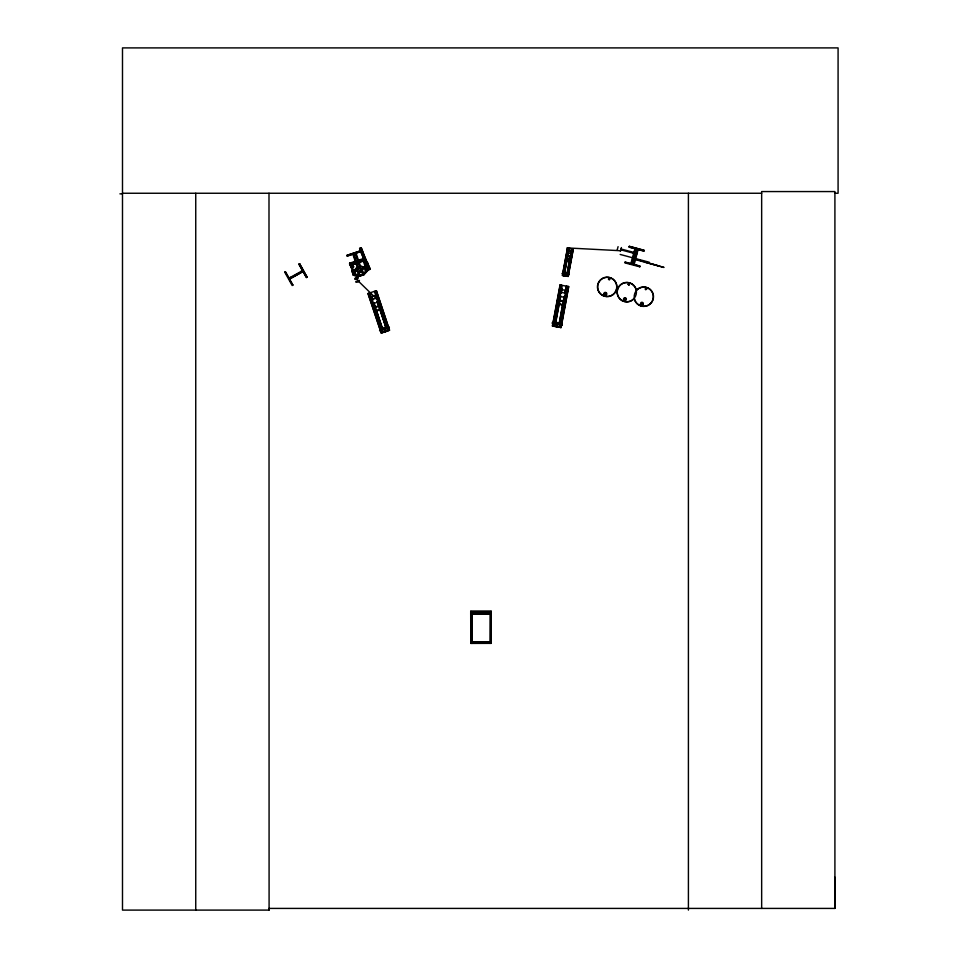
<?xml version="1.0" encoding="UTF-8"?>
<svg xmlns="http://www.w3.org/2000/svg" width="958" height="958" viewBox="0 0 958 958"><rect width="100%" height="100%" fill="white"/><g stroke="black" fill="none" stroke-linecap="round" stroke-linejoin="round"><path stroke-width="1.44" d="M268.994 910.1L268.994 908.412L834.909 908.412L835.005 877.241M557.556 324.678L556.55 324.427M565.879 274.575L565.148 274.371M358.567 260.624L359.801 260.097L360.232 261.199M385.068 329.444L384.086 329.744M604.438 293.615L604.534 294.31M608.45 278.958C610.15 282.251 610.066 276.12 608.522 279.377M608.785 279.173L609.719 279.053L608.869 279.281M624.077 298.872L624.161 299.579M628.053 284.43C630.256 281.628 629.322 287.472 628.161 284.239M645.393 288.849L646.303 288.849L645.56 289.268M646.578 289.172C645.369 285.927 644.518 291.795 646.686 288.981M350.101 264.492C349.047 263.989 350.604 261.462 351.358 263.318C354.029 266.144 347.934 266.096 351.873 264.971L364.866 260.624L364.375 259.091M362.902 258.684L363.884 258.277M552.538 326.043L560.214 285.029M552.874 326.103L560.622 285.101M553.017 326.139L560.693 285.125M562.478 275.413L567.603 248.05M562.801 275.473L567.866 248.098M553.544 326.235L557.748 302.764M558.478 299.866L561.184 285.209M563.029 275.509L568.142 248.158L563.124 275.533L562.358 275.389L567.471 248.026L573.315 249.104L568.19 276.455L562.753 275.437M554.694 321.9L557.939 304.309M558.801 299.926L559.58 295.531M560.167 292.597L560.957 288.202M554.838 321.924L558.131 304.345M558.945 299.95L559.771 295.555M560.322 292.633L561.149 288.238M563.783 275.653L568.848 248.29M554.419 326.391L562.095 285.388M564.549 272.814L568.585 251.224M564.669 272.838L567.878 255.558M568.441 252.684L568.956 249.798M555.377 323.541L558.945 304.5M559.771 300.105L560.31 297.184M561.137 292.789L561.963 288.394M555.532 323.576L559.125 304.536M559.915 300.141L560.777 295.747M561.292 292.813L562.142 288.43M564.501 275.76L566.046 276.06M555.58 326.582L557.891 327.013M566.549 276.144L569.112 261.726M569.782 258.864L571.543 248.769M566.765 276.191L571.89 248.829L566.861 276.203M567.088 276.251L571.675 251.774M567.184 276.263L571.794 251.798M567.531 276.335L572.549 248.96M572.872 249.02L567.747 276.371L572.968 249.032M559.28 322.726L562.837 303.674L559.46 322.75M564.214 296.357L563.388 300.752L564.394 296.393M565.304 290.502L564.753 293.423L566.31 286.131M568.07 276.431L573.195 249.08M559.041 327.229L566.717 286.214M559.939 322.846L563.232 305.267M564.058 300.872L564.873 296.477M565.424 293.555L566.25 289.16M563.567 305.327L560.43 322.942L564.034 303.902M564.537 300.968L565.208 296.549M566.585 289.22L565.915 293.639L566.765 289.256M564.573 300.968L565.4 296.573M559.927 327.397L560.717 323.229M560.789 323.002L564.034 305.422M564.897 301.028L565.687 296.633M566.274 293.711L567.052 289.304M560.933 323.038L564.226 305.458M565.052 301.063L565.591 298.13M566.418 293.735L567.783 286.406M560.586 327.516L568.19 286.49M560.933 327.576L568.609 286.562M289.687 279.053L289.256 277.844M290.657 277.928L290.334 277.269L290.609 278.071M302.56 271.389L289.268 278.634M349.766 263.977L350.472 266.025M617.084 250.373L618.09 246.649M620.401 251.259L621.395 247.535M629.298 246.338L629.083 247.164L643.956 251.152L644.183 250.325L629.298 246.338L644.159 250.397M630.879 263.594L634.938 248.733M631.502 263.761L635.489 248.876M631.669 263.809L635.693 248.936M633.549 258.409L633.334 259.211L634.807 259.522M633.358 264.264L637.453 249.403L633.561 264.312M634.184 264.48L638.1 249.583M639.752 266.863L639.968 266.037L625.095 262.049L624.867 262.875L639.764 266.791M645.189 262.229L664.026 267.45L633.382 259.055M657.715 265.582L633.513 258.54L635.01 258.78M362.208 274.838L362.603 270.623L360.627 270.108L357.825 272.228L360.615 275.377M642.818 304.177C642.004 300.058 639.932 306.129 642.567 304.309M491.191 611.312L491.047 612.378M361.25 266.36L356.364 268.18L361.25 266.36L367.046 267.45L368.004 270.324L363.944 274.647L365.381 271.018L364.687 268.97L360.986 268.42L357.789 269.497L355.119 272.204L355.813 274.251L359.106 276.12L364.052 274.683L359.106 276.359L353.322 275.269L352.352 272.407L356.412 268.072M363.393 261.115L364.711 260.672M352.197 267.174L352.855 266.971M565.687 275.653L565.28 274.419M625.61 299.77L625.61 298.465M356.46 268.216L352.352 272.407M363.896 274.503L367.956 270.18M471.025 643.081L470.701 611.312L491.25 611.312L490.927 643.081M354.125 261.702L354.364 262.923M301.243 271.234L301.59 271.844M605.791 294.645L605.983 293.208M358.615 260.277L358.759 261.69M349.909 263.031L353.49 274.994L354.831 274.802M289.196 278.071L302.5 270.623M289.316 278.61L302.884 271.222M289.436 278.934L302.991 271.425M289.544 279.125L303.075 271.569M292.944 285.101L292.19 285.52L284.682 272.072L285.424 271.653L292.849 285.149L285.233 271.761M350.041 263.809L350.125 264.408M364.759 261.318L363.393 261.618L362.854 259.462L366.495 270.875M384.757 331.3L385.595 330.845L384.649 330.989L385.487 330.534L384.541 330.666L385.391 330.211L384.314 329.708M565.615 275.581L565.016 275.497M363.525 260.995L362.615 258.864M490.077 612.425L489.969 643.405M642.375 304.452L641.668 304.548M362.208 255.032A12.286 0.671 68.2 0 1 360.603 250.804L359.597 248.362L361.214 247.715L362.232 250.158A12.286 0.671 68.2 0 0 368.291 264.887L367.525 262.708L365.896 263.366L366.663 265.546A12.286 0.671 68.2 0 1 362.795 256.528M367.177 267.031L368.83 266.42L370.279 269.222L368.65 269.869L366.663 265.929A14.346 0.778 68.2 0 1 360.124 249.858M367.968 269.246L369.584 268.599M352.424 263.39L350.209 264.204L351.466 267.653L353.67 266.851L352.424 263.39L350.281 264.348M360.567 275.233L362.16 274.695M346.928 255.355L361.537 250.469L361.813 251.271L347.191 256.133L346.928 255.355L361.561 250.529M347.131 255.966L361.777 251.176M349.646 263.199L364.088 258.373M364.16 258.911L349.43 263.845L364.22 259.067L367.788 270.204L366.315 270.192L368.004 270.324M354.616 263.175L355.634 262.839M351.67 264.983L350.436 265.39L350.76 266.001M356.065 269.438L352.101 270.803L352.352 271.581M364.04 266.779L366.698 265.881L366.962 266.695M352.125 270.875L354.807 270.084M364.076 266.875L366.758 266.084M362.962 267.965L365.621 267.078M376.374 290.681L367.932 293.543L381.176 333.109L389.607 330.247L376.374 290.681L389.427 330.306M369.848 297.363L377.153 294.92M370.746 300.046L378.051 297.603M372.087 304.057L379.392 301.614L356.34 279.161M373.273 307.626L380.577 305.183M374.614 311.649L381.919 309.206M380.386 328.869L387.691 326.427M379.548 330.402L389.295 327.145M379.655 330.714L389.391 327.456M384.817 331.923L385.966 331.528M354.807 274.611L350.903 262.696M363.729 261.582L363.106 260.72L351.885 264.983M634.867 257.403C636.759 256.026 632.855 254.888 633.825 257.127M628.795 284.035L628.891 284.909L628.999 284.035M641.668 302.764L642.567 303.003M359.633 259.929L360.376 261.151M119.918 193.851L122.492 193.839M122.492 193.253L761.658 193.253M835.089 193.253L838.082 193.253L838.082 47.9L122.492 47.9L122.492 910.1L269.09 910.1L268.994 193.253M470.701 611.42L491.25 611.42M470.701 612.27L491.25 612.27M491.25 612.593L470.701 612.593L470.761 643.405L491.25 643.357M491.25 612.725L471.025 612.916M470.701 612.916L491.25 612.916M470.701 613.144L491.25 613.144M470.701 613.767L491.25 613.767M470.701 613.874L491.25 613.874M470.701 643.081L491.25 643.081M470.701 643.249L491.25 643.249M556.359 326.175L557.317 326.187L556.418 325.852L557.376 325.852L556.478 325.516L557.448 325.528L556.754 324.57M567.028 247.918L620.545 250.721M605.324 294.777L604.678 294.501M624.963 298.189C628.316 301.111 621.083 299.04 625.418 298.321M567.352 250.876L572.393 251.822M567.004 252.732L572.046 253.678M566.477 255.511L571.531 256.457M566.01 257.977L571.064 258.923M565.495 260.756L570.537 261.69M563.268 272.659L568.322 273.605M562.286 273.281L569.016 274.551M562.238 273.497L568.98 274.754M563.34 275.569L564.13 275.724M564.861 275.88L565.663 276.024M559.843 289.268L567.411 290.681M559.316 292.046L566.896 293.459M558.538 296.214L566.118 297.627M557.843 299.902L565.412 301.327M367.094 267.593L361.25 266.599M557.065 304.069L564.633 305.482M352.568 272.515L353.466 275.197L359.106 276.359M553.736 321.924L561.304 323.337M552.251 322.858L562.346 324.75M552.191 323.181L562.286 325.061M556.538 324.487L557.736 324.702M556.215 326.199L557.412 326.427M629.131 246.96L644.015 250.948M621.012 248.972L633.406 252.301L633.178 253.14L620.784 249.822M633.346 252.517L637.034 253.499M633.238 252.924L636.914 253.918M633.921 255.547L635.573 255.99M633.753 256.169L635.405 256.612M633.645 256.576L635.298 257.019M633.477 257.199L635.13 257.642M620.173 254.445L649.32 262.252M625.035 262.252L639.92 266.24M470.761 611.312L471.025 612.425M471.887 612.425L471.995 643.405M299.555 263.749L307.075 277.209M298.968 264.085L306.572 277.485M359.597 248.362L360.148 249.511M368.83 266.42L368.291 265.282A14.346 0.778 68.2 0 1 361.753 249.212L361.214 247.715M367.525 262.708L370.279 269.222M365.896 263.366L368.65 269.869M353.67 266.851L351.466 267.653M354.807 274.551L353.334 274.539L353.466 275.197M366.89 267.522L367.836 270.348M375.859 290.849L389.032 330.438M375.716 290.897L388.96 330.462M376.171 293.89L377.62 298.118M378.53 300.956L380.458 306.596M381.404 309.422L388.469 330.63M363.956 258.421L364.184 259.079M375.895 293.974L377.272 298.237M378.218 301.063L386.733 326.498M363.968 258.983L364.543 260.66M375.716 294.034L377.129 298.285M378.075 301.111L379.967 306.764M380.913 309.59L386.589 326.546M374.362 291.352L387.607 330.917M375.404 295.723L376.35 298.549M377.296 301.375L378.709 305.614M379.655 308.44L385.799 326.81M375.261 295.771L376.159 298.609M377.105 301.435L378.566 305.662M379.476 308.5L385.655 326.858M386.505 331.288L384.266 332.031M371.92 296.92L372.866 299.746M373.812 302.572L375.237 306.811L373.632 302.632M382.793 329.42L376.183 309.638L382.613 329.48M371.74 296.98L372.83 299.758M371.417 297.088L372.363 299.914M373.309 302.74L375.201 308.392M376.147 311.218L382.29 329.588M369.92 292.873L383.164 332.438M356.053 253.199L360.567 266.456M371.896 300.07L370.339 295.878L371.716 300.129M372.842 302.896L374.59 308.596M375.68 311.374L381.835 329.744M372.662 302.956L374.554 308.608M375.5 311.434L381.176 328.39M370.027 295.974L382.326 332.725M355.514 253.379L360.4 267.989M369.848 296.034L371.273 300.285M372.219 303.111L373.632 307.35M374.578 310.176L380.721 328.546M355.418 253.415L360.208 268.06M368.507 293.352L381.679 332.941M368.111 293.471L381.356 333.049M353.694 253.99L358.029 267.306M353.49 254.062L357.933 267.342M355.837 262.432C356.208 260.253 352.604 261.45 354.209 262.971M352.879 254.265L357.765 268.875M834.909 908.412L834.909 191.564L761.658 191.564L761.658 908.412M688.407 193.253L688.407 910.1M491.083 612.593L490.927 643.405M471.887 612.593L471.887 643.405M471.025 612.593L471.025 643.405M195.743 193.253L195.743 910.1M636.878 289.807A9.748 9.748 0 0 1 651.751 291.112A9.748 9.748 0 0 1 647.895 305.53A9.748 9.748 0 0 1 634.364 299.219M633.717 299.052A9.748 9.748 0 0 1 618.844 297.746A9.748 9.748 0 0 1 622.712 283.329A9.748 9.748 0 0 1 636.232 289.639M358.663 280.335A1.928 0.742 -19.7 0 1 359.07 281.305A1.928 0.742 -19.7 0 1 356.508 282.251A1.928 0.742 -19.7 0 1 356.101 281.269M567.16 259.63C568.884 263.869 570.297 256.301 567.16 259.63M604.318 293.579C605.6 297.567 607.42 290.765 604.318 293.579M355.849 270.815L359.25 272.024L357.37 274.958L360.268 272.144L364.16 272.659L360.938 271.473C365.74 266.575 360.519 268.444 359.933 271.365L355.849 270.815M560.035 284.993L552.359 326.007L561.113 327.612L568.753 286.598L560.035 284.993M568.453 248.218L563.364 275.581L568.585 248.242M356.136 278.371L356.927 278.167L356.136 278.371M299.626 263.725L298.872 264.133L306.392 277.581L307.135 277.173L299.626 263.725M491.25 642.123L470.701 642.123L491.25 642.231M355.454 279.281A1.928 0.742 -19.7 0 0 358.34 277.856A1.928 0.742 -19.7 0 0 355.777 277.832A1.928 0.742 -19.7 0 0 355.454 279.281M560.119 303.997A1.712 1.712 0 0 0 562.921 303.015A1.712 1.712 0 0 0 560.669 301.075A1.712 1.712 0 0 0 560.119 303.997M640.926 304.632A1.389 1.389 0 0 0 643.249 304.009A1.389 1.389 0 0 0 641.549 302.321A1.389 1.389 0 0 0 640.926 304.632M638.986 304.991A9.568 9.568 0 0 0 653.344 296.705A9.568 9.568 0 0 0 638.986 288.406A9.568 9.568 0 0 0 638.986 304.991M623.981 300.094A1.389 1.389 0 0 0 626.304 299.471A1.389 1.389 0 0 0 624.604 297.77A1.389 1.389 0 0 0 623.981 300.094M622.017 300.477A9.616 9.616 0 0 0 636.435 292.154A9.616 9.616 0 0 0 622.017 283.831A9.616 9.616 0 0 0 622.017 300.477M604.27 294.908A1.497 1.497 0 0 0 606.761 294.238A1.497 1.497 0 0 0 604.941 292.418A1.497 1.497 0 0 0 604.27 294.908M602.402 295.184A9.568 9.568 0 0 0 616.76 286.897A9.568 9.568 0 0 0 602.402 278.61A9.568 9.568 0 0 0 602.402 295.184M602.319 295.339A9.748 9.748 0 0 0 616.928 286.897A9.748 9.748 0 0 0 602.319 278.455A9.748 9.748 0 0 0 602.319 295.339M376.458 309.697A1.712 1.712 0 0 0 379.272 308.751A1.712 1.712 0 0 0 377.057 306.788A1.712 1.712 0 0 0 376.458 309.697"/></g></svg>
